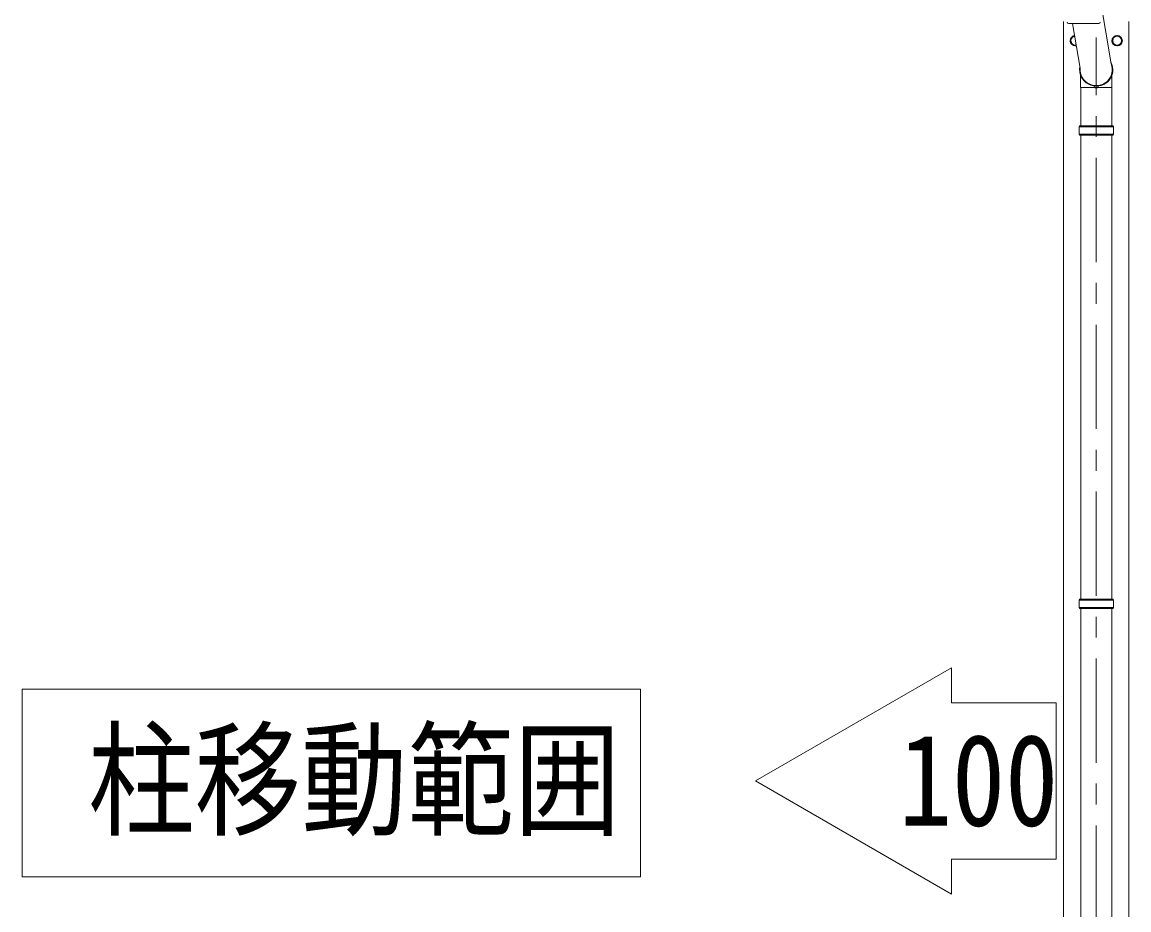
# Model space of a CAD drawing. Units: millimetres, scale not verified. Extents: x -11243 to 60313, y -7760 to 7760.
# Drawn here: x -8574 to -6453, y 3433 to 5135 of the extents above; entities that cross this region are included whole.
import ezdxf
from ezdxf.enums import TextEntityAlignment as Align

# ---------------------------------------------------------------- set-up
doc = ezdxf.new("R2010")
doc.units = ezdxf.units.MM
doc.header["$LTSCALE"] = 40
doc.linetypes.add('CHAIN1', pattern=[8, 5, -1, 1, -1])
doc.layers.add('0-3_ELV2', color=7, linetype='Continuous', lineweight=9)
doc.layers.add('0-6_OTH_LINE', color=7, linetype='Continuous', lineweight=9)
doc.styles.add('ＭＳ ゴシック', font='')
doc.styles.get('ＭＳ ゴシック').set_extended_font_data('MS Gothic')

msp = doc.modelspace()

# ---------------------------------------------------------------- linework, layer by layer
at = {"layer": '0-3_ELV2'}
for p, q in [((-6507.25, 5176.28), (-6486.81, 5055.23)), ((-6568.02, 5132.09), (-6510.48, 5132.09)), ((-6545.89, 5046.62), (-6560.96, 5132.09)), ((-6485.1, 5009.68), (-6485.1, 5033.48)), ((-6545.1, 4936.4), (-6545.1, 5009.68)), ((-6517.93, 5009.34), (-6519.06, 5012.45)), ((-6512.33, 5009.97), (-6518.16, 5009.97)), ((-6512.56, 5009.34), (-6517.93, 5009.34)), ((-6512.56, 5009.34), (-6511.43, 5012.45)), ((-6485.1, 5009.68), (-6512.44, 5009.68)), ((-6485.4, 4936.4), (-6485.4, 5009.68)), ((-6548.24, 4934.4), (-6547.24, 4936.4)), ((-6548.24, 4934.4), (-6482.25, 4934.4)), ((-6548.24, 4920.4), (-6548.24, 4934.4)), ((-6547.24, 4936.4), (-6483.25, 4936.4)), ((-6482.25, 4934.4), (-6483.25, 4936.4)), ((-6482.25, 4920.4), (-6482.25, 4934.4)), ((-6548.24, 4920.4), (-6482.25, 4920.4)), ((-6548.24, 4920.4), (-6547.24, 4918.4)), ((-6483.25, 4918.4), (-6547.24, 4918.4)), ((-6545.1, 4028.9), (-6545.1, 4918.4)), ((-6485.4, 4028.9), (-6485.4, 4918.4)), ((-6482.25, 4920.4), (-6483.25, 4918.4)), ((-6548.24, 4026.9), (-6547.24, 4028.9)), ((-6548.24, 4026.9), (-6482.25, 4026.9)), ((-6548.24, 4012.9), (-6548.24, 4026.9)), ((-6548.24, 4012.9), (-6482.25, 4012.9)), ((-6548.24, 4012.9), (-6547.24, 4010.9)), ((-6547.24, 4028.9), (-6483.25, 4028.9)), ((-6483.25, 4010.9), (-6547.24, 4010.9)), ((-6545.1, 3016.4), (-6545.1, 4010.9)), ((-6485.4, 3016.4), (-6485.4, 4010.9)), ((-6482.25, 4026.9), (-6483.25, 4028.9)), ((-6482.25, 4012.9), (-6483.25, 4010.9)), ((-6482.25, 4012.9), (-6482.25, 4026.9))]:
    msp.add_line(p, q, dxfattribs=at)
at = {"layer": '0-3_ELV2', "color": 4}
for p, q in [((-6577.75, 2281.4), (-6577.75, 5136.4)), ((-6452.75, 5136.4), (-6452.75, 2281.4)), ((-6563.84, 5099.65), (-6563.74, 5099.65)), ((-6563.84, 5099.15), (-6563.74, 5099.15)), ((-6483.84, 5099.65), (-6483.74, 5099.65)), ((-6483.84, 5099.15), (-6483.74, 5099.15))]:
    msp.add_line(p, q, dxfattribs=at)
at = {"layer": '0-3_ELV2', "color": 5, "linetype": 'CHAIN1'}
msp.add_line((-6515.25, 2114.88), (-6515.25, 5105.43), dxfattribs=at)
at = {"layer": '0-3_ELV2', "color": 4}
msp.add_lwpolyline([(-6553.63, 5090.52), (-6555.25, 5089.58), (-6563.75, 5094.49), (-6563.75, 5104.31), (-6556.77, 5108.33)], dxfattribs=at)
msp.add_lwpolyline([(-6475.25, 5109.21), (-6466.75, 5104.31), (-6466.75, 5094.49), (-6475.25, 5089.58), (-6483.75, 5094.49), (-6483.75, 5104.31)], close=True, dxfattribs=at)
at = {"layer": '0-3_ELV2'}
msp.add_lwpolyline([(-6518.05, 5009.68), (-6545.4, 5009.68), (-6545.4, 5033.48)], dxfattribs=at)
at = {"layer": '0-3_ELV2', "color": 4}
for radius in [10, 8.5]:
    msp.add_circle((-6475.25, 5099.4), radius, dxfattribs=at)
at = {"layer": '0-3_ELV2'}
for centre, start, end in [((-6568.02, 5135.09), 181, 270), ((-6510.47, 5135.09), 269.95168, 359)]:
    msp.add_arc(centre, 3, start, end, dxfattribs=at)
at = {"layer": '0-3_ELV2', "color": 4}
for centre, radius, start, end in [((-6555.25, 5099.4), 10, 99.72185, 280.27854), ((-6555.25, 5099.4), 8.6, 171.25399, 178.33419), ((-6555.25, 5099.4), 8.6, 181.66581, 188.74601), ((-6555.25, 5099.4), 8.5, 99.67273, 280.32766), ((-6555.25, 5099.4), 8.6, 111.25399, 128.74601), ((-6555.25, 5099.4), 8.6, 231.25399, 248.74601), ((-6475.25, 5099.4), 8.6, 171.25399, 178.33419), ((-6475.25, 5099.4), 8.6, 181.66581, 188.74601), ((-6475.25, 5099.4), 8.6, 111.25399, 128.74601), ((-6475.25, 5099.4), 8.6, 231.25399, 248.74601), ((-6475.25, 5099.4), 8.6, 51.25399, 68.74601), ((-6475.25, 5099.4), 8.6, 291.25399, 308.74601), ((-6475.25, 5099.4), 8.6, 351.25399, 8.74601)]:
    msp.add_arc(centre, radius, start, end, dxfattribs=at)
at = {"layer": '0-3_ELV2'}
for major_axis, ratio, start_param, end_param in [((31.85, 0), 0.984694, 2.9335503, 6.7858594), ((30.8, 0), 0.983336, 3.0411421, 6.6778673)]:
    msp.add_ellipse((-6515.25, 5043.59), major_axis=major_axis, ratio=ratio, start_param=start_param, end_param=end_param, dxfattribs=at)
at = {"layer": '0-6_OTH_LINE'}
for p, q in [((-6792.71, 3897.03), (-6792.71, 3829.83)), ((-8574, 3496.03), (-8574, 3856.03)), ((-8574, 3856.03), (-7389.06, 3856.03)), ((-7389.06, 3856.03), (-7389.06, 3496.03)), ((-6792.71, 3530.23), (-6592.31, 3530.23)), ((-6792.71, 3530.23), (-6792.71, 3463.03)), ((-7389.06, 3496.03), (-8574, 3496.03))]:
    msp.add_line(p, q, dxfattribs=at)
for points in [[(-6792.71, 3463.03), (-7168.56, 3680.03), (-6792.71, 3897.03)], [(-6792.71, 3829.83), (-6592.31, 3829.83), (-6592.31, 3530.23)]]:
    msp.add_lwpolyline(points, dxfattribs=at)

# ---------------------------------------------------------------- texts
at = {"layer": '0-6_OTH_LINE', "style": 'ＭＳ ゴシック', "width": 0.85}
for s, p in [('柱移動範囲', (-8447.5, 3541.28)), ('100', (-6893.53, 3541.28))]:
    msp.add_text(s, height=176, dxfattribs=at).set_placement(p, align=Align.BOTTOM_LEFT)

doc.saveas('drawing.dxf')
